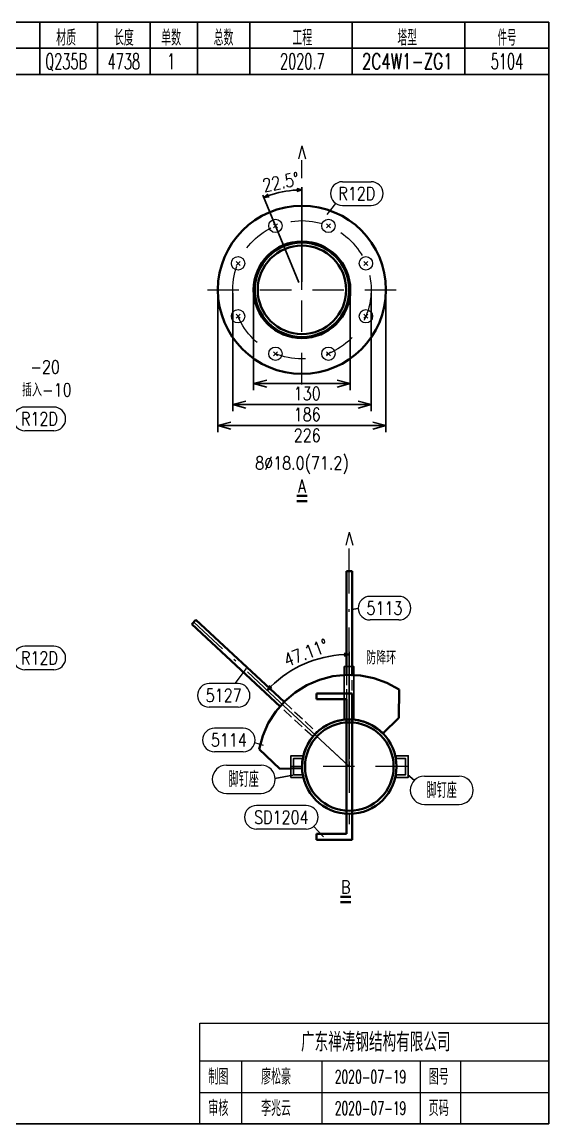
# Model space of a CAD drawing. Extents: x 154981 to 165753, y -86801 to -82885.
# Drawn here: x 157537.7 to 157638.1, y -84766.7 to -84556.7 of the extents above; entities that cross this region are included whole.
import ezdxf
from ezdxf.enums import TextEntityAlignment as Align

# ---------------------------------------------------------------- set-up
doc = ezdxf.new("R2010")
doc.units = 0
doc.header["$MEASUREMENT"] = 0
for name, pattern in [('虚线', [2.75, 2, -0.75]), ('长一点画线', [16.5, 10, -3, 0.5, -3]), ('长虚线', [10, 6, -4])]:
    doc.linetypes.add(name, pattern=pattern)
doc.layers.get('0').update_dxf_attribs({"linetype": 'CONTINUOUS', "lineweight": 25})
doc.layers.get('Defpoints').update_dxf_attribs({"linetype": 'CONTINUOUS'})
doc.layers.add('4', color=7, linetype='CONTINUOUS', lineweight=25)
doc.layers.add('5', color=7, linetype='CONTINUOUS', lineweight=25)
doc.styles.add('DimFont', font='simplex.shx', dxfattribs={"width": 0.8, "bigfont": 'gbhzfs.shx'})
doc.styles.get("Standard").update_dxf_attribs({"font": 'simplex.shx', "width": 0.7, "height": 3, "bigfont": 'gbhzfs.shx'})
doc.dimstyles.new('DHDxfDimStyleOpen30', dxfattribs={"dimtxt": 2.5, "dimasz": 2.5, "dimexe": 1.25, "dimexo": 0.625, "dimtad": 2, "dimtxsty": 'DimFont', "dimblk": 'OPEN30', "dimblk1": 'OPEN30', "dimblk2": 'OPEN30', "dimcen": 2.5, "dimadec": 0, "dimazin": 0, "dimtfac": 1, "dimtmove": 0, "dimatfit": 3, "dimfxl": 0, "dimarcsym": 0})

# ---------------------------------------------------------------- blocks, each defined once
blk = doc.blocks.new('板孔默认')
at = {"layer": '5', "color": 7, "linetype": 'Continuous', "lineweight": 13}
for p, q in [((-0.3, -0.3), (0.3, 0.3)), ((0.3, -0.3), (-0.3, 0.3))]:
    blk.add_line(p, q, dxfattribs=at)
blk.add_circle((0, 0), 1, dxfattribs=at)
blk = doc.blocks.new('_OPEN30')
at = {"color": 0, "linetype": 'ByBlock', "lineweight": -2}
for p, q in [((-1, 0.268), (0, 0)), ((0, 0), (-1, -0.268)), ((0, 0), (-1, 0))]:
    blk.add_line(p, q, dxfattribs=at)
blk = doc.blocks.new('*D955')
at = {"layer": '5', "color": 134, "linetype": 'Continuous', "lineweight": -2}
for p, q in [((157575.03, -84608.32), (157575.03, -84634.82)), ((157607.06, -84608.32), (157607.06, -84634.82)), ((157577.53, -84633.57), (157604.56, -84633.57))]:
    blk.add_line(p, q, dxfattribs=at)
at = {"layer": 'Defpoints', "color": 0, "linetype": 'Continuous'}
for p in [(157575.03, -84607.7), (157607.06, -84607.7), (157607.06, -84633.57)]:
    blk.add_point(p, dxfattribs=at)
at = {"layer": '5', "color": 134, "linetype": 'Continuous', "lineweight": -2, "xscale": 2.5, "yscale": 2.5, "zscale": 2.5, "rotation": 180}
blk.add_blockref('_OPEN30', (157575.03, -84633.57), dxfattribs=at)
at = {"layer": '5', "color": 134, "linetype": 'Continuous', "lineweight": -2, "xscale": 2.5, "yscale": 2.5, "zscale": 2.5}
blk.add_blockref('_OPEN30', (157607.06, -84633.57), dxfattribs=at)
at = {"layer": '5', "color": 134, "linetype": 'Continuous', "lineweight": 18, "insert": (157592.05, -84635.45), "char_height": 2.5, "attachment_point": 5, "line_spacing_factor": 0.6, "style": 'DimFont'}
blk.add_mtext('226', dxfattribs=at)
blk = doc.blocks.new('*D954')
at = {"layer": '5', "color": 134, "linetype": 'Continuous', "lineweight": -2}
for p, q in [((157581.84, -84608.32), (157581.84, -84626.82)), ((157600.26, -84608.32), (157600.26, -84626.82)), ((157584.34, -84625.57), (157597.76, -84625.57))]:
    blk.add_line(p, q, dxfattribs=at)
at = {"layer": 'Defpoints', "color": 0, "linetype": 'Continuous'}
for p in [(157581.84, -84607.7), (157600.26, -84607.7), (157600.26, -84625.57)]:
    blk.add_point(p, dxfattribs=at)
at = {"layer": '5', "color": 134, "linetype": 'Continuous', "lineweight": -2, "xscale": 2.5, "yscale": 2.5, "zscale": 2.5, "rotation": 180}
blk.add_blockref('_OPEN30', (157581.84, -84625.57), dxfattribs=at)
at = {"layer": '5', "color": 134, "linetype": 'Continuous', "lineweight": -2, "xscale": 2.5, "yscale": 2.5, "zscale": 2.5}
blk.add_blockref('_OPEN30', (157600.26, -84625.57), dxfattribs=at)
at = {"layer": '5', "color": 134, "linetype": 'Continuous', "lineweight": 18, "insert": (157592.05, -84627.45), "char_height": 2.5, "attachment_point": 5, "line_spacing_factor": 0.6, "style": 'DimFont'}
blk.add_mtext('130', dxfattribs=at)
blk = doc.blocks.new('*D953')
at = {"layer": '5', "color": 134, "linetype": 'Continuous', "lineweight": -2}
for p, q in [((157577.87, -84608.32), (157577.87, -84630.82)), ((157604.23, -84608.32), (157604.23, -84630.82)), ((157580.37, -84629.57), (157601.73, -84629.57))]:
    blk.add_line(p, q, dxfattribs=at)
at = {"layer": 'Defpoints', "color": 0, "linetype": 'Continuous'}
for p in [(157577.87, -84607.7), (157604.23, -84607.7), (157604.23, -84629.57)]:
    blk.add_point(p, dxfattribs=at)
at = {"layer": '5', "color": 134, "linetype": 'Continuous', "lineweight": -2, "xscale": 2.5, "yscale": 2.5, "zscale": 2.5, "rotation": 180}
blk.add_blockref('_OPEN30', (157577.87, -84629.57), dxfattribs=at)
at = {"layer": '5', "color": 134, "linetype": 'Continuous', "lineweight": -2, "xscale": 2.5, "yscale": 2.5, "zscale": 2.5}
blk.add_blockref('_OPEN30', (157604.23, -84629.57), dxfattribs=at)
at = {"layer": '5', "color": 134, "linetype": 'Continuous', "lineweight": 18, "insert": (157592.05, -84631.45), "char_height": 2.5, "attachment_point": 5, "line_spacing_factor": 0.6, "style": 'DimFont'}
blk.add_mtext('186', dxfattribs=at)
blk = doc.blocks.new('*D952')
at = {"layer": '5', "color": 3, "linetype": 'Continuous', "lineweight": -2}
for p, q in [((157590.48, -84606.31), (157583.57, -84589.65)), ((157591.05, -84606.2), (157591.05, -84588.16))]:
    blk.add_line(p, q, dxfattribs=at)
blk.add_arc((157591.05, -84607.7), 19.04, 93.0094, 109.4906, dxfattribs=at)
at = {"layer": 'Defpoints', "color": 0, "linetype": 'Continuous'}
for p in [(157586.12, -84589.31), (157590.67, -84606.78), (157591.05, -84606.7), (157591.05, -84607.7)]:
    blk.add_point(p, dxfattribs=at)
at = {"layer": '5', "color": 3, "linetype": 'Continuous', "lineweight": -2}
for p, rotation in [((157583.76, -84590.11), 200.9953045488773), ((157591.05, -84588.66), 1.50469544996547)]:
    blk.add_blockref('_OPEN30', p, dxfattribs=dict(at, rotation=rotation))
at = {"layer": '5', "color": 6, "linetype": 'Continuous', "lineweight": 18, "insert": (157587.04, -84587.17), "char_height": 2.5, "attachment_point": 5, "rotation": 11.0623, "style": 'DimFont'}
blk.add_mtext('22.5%%d', dxfattribs=at)
blk = doc.blocks.new('*D951')
at = {"layer": '5', "color": 3, "linetype": 'Continuous', "lineweight": -2}
for p, q in [((157600.07, -84697.06), (157600.07, -84676.71)), ((157598.97, -84697.54), (157584.06, -84683.69))]:
    blk.add_line(p, q, dxfattribs=at)
blk.add_arc((157600.07, -84698.56), 21.36, 92.6828, 134.4278, dxfattribs=at)
at = {"layer": 'Defpoints', "color": 0, "linetype": 'Continuous'}
for p in [(157588.94, -84680.33), (157599.34, -84697.88), (157600.07, -84697.56), (157600.07, -84698.56)]:
    blk.add_point(p, dxfattribs=at)
at = {"layer": '5', "color": 3, "linetype": 'Continuous', "lineweight": -2}
for p, rotation in [((157600.07, -84677.21), 1.341400864735422), ((157584.43, -84684.03), 225.7692290183483)]:
    blk.add_blockref('_OPEN30', p, dxfattribs=dict(at, rotation=rotation))
at = {"layer": '5', "color": 6, "linetype": 'Continuous', "lineweight": 18, "insert": (157591.82, -84676.85), "char_height": 2.5, "attachment_point": 5, "rotation": 20.8213, "style": 'DimFont'}
blk.add_mtext('47.11%%d', dxfattribs=at)
blk = doc.blocks.new('CTDHK')
at = {"color": 0, "linetype": 'Continuous'}
for p, q in [((0, 210), (297, 210)), ((297, 210), (297, 0)), ((297, 0), (0, 0))]:
    blk.add_line(p, q, dxfattribs=at)

msp = doc.modelspace()

# ---------------------------------------------------------------- linework, layer by layer
at = {"color": 3, "linetype": 'Continuous'}
for p, q in [((157600.49695, -84668.6443), (157601.77512, -84668.46181)), ((157585.90928, -84700.80285), (157589.32155, -84700.19208)), ((157611.13816, -84700.05427), (157612.47916, -84701.20763))]:
    msp.add_line(p, q, dxfattribs=at)
msp.add_lwpolyline([(157599.10557, -84679.50584), (157600.94464, -84679.50584), (157600.94464, -84689.53813), (157599.10557, -84689.53813)], close=True, dxfattribs=at)
for points in [[(157591.26825, -84697.02131), (157589.43279, -84697.02131), (157589.43279, -84700.11625), (157591.2576, -84700.11625), (157591.2576, -84700.62131), (157588.94474, -84700.62131), (157588.94474, -84696.4982), (157591.25092, -84696.4982), (157591.26825, -84697.02131)], [(157608.97424, -84697.02131), (157610.80971, -84697.02131), (157610.80971, -84700.11625), (157608.9849, -84700.11625), (157608.9849, -84700.62131), (157611.29776, -84700.62131), (157611.29776, -84696.4982), (157608.99158, -84696.4982), (157608.97424, -84697.02131)]]:
    msp.add_lwpolyline(points, dxfattribs=at)
at = {"layer": '4', "color": 1, "linetype": 'Continuous', "lineweight": 25}
for p, q in [((157541.11666, -84566.66733), (157541.11666, -84556.66733)), ((157552.11666, -84566.66733), (157552.11666, -84556.66733)), ((157562.11666, -84566.66733), (157562.11666, -84556.66733)), ((157571.11666, -84566.66733), (157571.11666, -84556.66733)), ((157581.11666, -84566.66733), (157581.11666, -84556.66733)), ((157600.61666, -84566.66733), (157600.61666, -84556.66733)), ((157622.11666, -84566.66733), (157622.11666, -84556.66733)), ((157491.11666, -84561.66733), (157638.11666, -84561.66733)), ((157491.11666, -84566.66733), (157638.11666, -84566.66733))]:
    msp.add_line(p, q, dxfattribs=at)
at = {"layer": '4', "color": 1, "linetype": 'Continuous', "lineweight": 18}
for p, q in [((157571.61666, -84766.66733), (157571.61666, -84747.46733)), ((157571.61666, -84747.46733), (157638.11666, -84747.46733)), ((157571.61666, -84754.66733), (157638.11666, -84754.66733)), ((157579.61666, -84766.66733), (157579.61666, -84754.66733)), ((157594.91666, -84766.66733), (157594.91666, -84754.66733)), ((157613.61666, -84766.66733), (157613.61666, -84754.66733)), ((157621.31666, -84766.66733), (157621.31666, -84754.66733)), ((157571.61666, -84760.66733), (157638.11666, -84760.66733))]:
    msp.add_line(p, q, dxfattribs=at)
msp.add_lwpolyline([(157341.11666, -84556.66733), (157341.11666, -84766.66733), (157638.11666, -84766.66733), (157638.11666, -84556.66733)], close=True, dxfattribs=at)
at = {"layer": '5', "color": 7, "linetype": '长一点画线', "lineweight": 18}
for p, q in [((157591.04914, -84580.23979), (157590.37927, -84582.73979)), ((157591.04914, -84580.23979), (157590.37927, -84582.73979)), ((157591.04914, -84580.23979), (157591.71901, -84582.73979)), ((157591.04914, -84580.23979), (157591.71901, -84582.73979)), ((157591.04914, -84586.44964), (157591.04914, -84583.00113)), ((157591.04914, -84607.69964), (157591.04914, -84588.94964)), ((157600.07387, -84653.89366), (157599.404, -84656.39366)), ((157600.07387, -84653.89366), (157599.404, -84656.39366)), ((157600.07387, -84653.89366), (157600.74375, -84656.39366)), ((157600.07387, -84653.89366), (157600.74375, -84656.39366)), ((157600.07387, -84698.5642), (157600.07387, -84656.99674))]:
    msp.add_line(p, q, dxfattribs=at)
at = {"layer": '5', "color": 3, "linetype": 'Continuous', "lineweight": 18}
for p, q in [((157598.7473, -84587.10531), (157604.2473, -84587.10531)), ((157595.87443, -84593.36051), (157597.53581, -84591.25544)), ((157598.7473, -84591.60531), (157604.2473, -84591.60531)), ((157543.7701, -84630.0456), (157538.2701, -84630.0456)), ((157543.7701, -84634.5456), (157538.2701, -84634.5456)), ((157609.51956, -84666.1192), (157604.01956, -84666.1192)), ((157609.51956, -84670.6192), (157604.01956, -84670.6192)), ((157543.7701, -84675.62199), (157538.2701, -84675.62199)), ((157543.7701, -84680.12199), (157538.2701, -84680.12199)), ((157580.45175, -84679.8516), (157578.25623, -84682.74489)), ((157578.88586, -84682.74489), (157573.38586, -84682.74489)), ((157578.88586, -84687.24489), (157573.38586, -84687.24489)), ((157579.87625, -84691.25003), (157574.37625, -84691.25003)), ((157583.709, -84694.54982), (157582.06129, -84694.00526)), ((157579.87625, -84695.75003), (157574.37625, -84695.75003)), ((157591.8701, -84705.96399), (157582.3701, -84705.96399)), ((157591.8701, -84710.46399), (157582.3701, -84710.46399)), ((157595.13955, -84711.91999), (157593.26107, -84709.94569))]:
    msp.add_line(p, q, dxfattribs=at)
at = {"layer": '5', "color": 240, "linetype": '长虚线', "lineweight": 18}
for p, q in [((157591.04914, -84625.71538), (157591.04914, -84589.68389)), ((157573.03339, -84607.69964), (157609.06489, -84607.69964)), ((157600.07387, -84687.5642), (157600.07387, -84709.5642)), ((157611.07387, -84698.5642), (157589.07387, -84698.5642))]:
    msp.add_line(p, q, dxfattribs=at)
at = {"layer": '5', "color": 3, "linetype": 'Continuous', "lineweight": 35}
for p, q in [((157590.04914, -84646.94964), (157592.04914, -84646.94964)), ((157590.04914, -84647.94964), (157592.04914, -84647.94964)), ((157598.38472, -84723.40278), (157600.38472, -84723.40278)), ((157598.38472, -84724.40278), (157600.38472, -84724.40278))]:
    msp.add_line(p, q, dxfattribs=at)
at = {"layer": '5', "color": 7, "linetype": 'Continuous', "lineweight": 35}
for p, q in [((157600.6408, -84661.33561), (157599.50694, -84661.33561)), ((157599.50694, -84661.33561), (157599.50694, -84681.07372)), ((157600.6408, -84681.11837), (157600.6408, -84661.33561)), ((157570.04998, -84671.44845), (157570.82167, -84670.6177)), ((157586.90601, -84687.1062), (157570.04998, -84671.44845)), ((157570.82167, -84670.6177), (157587.64498, -84686.24507)), ((157592.00624, -84683.03033), (157594.42081, -84681.99825)), ((157594.42081, -84681.99825), (157596.96259, -84681.33899)), ((157596.96259, -84681.33899), (157599.5744, -84681.06739)), ((157599.5744, -84681.06739), (157602.19745, -84681.18956)), ((157602.19745, -84681.18956), (157604.7727, -84681.70274)), ((157604.7727, -84681.70274), (157607.24221, -84682.5954)), ((157587.77206, -84686.11217), (157589.77324, -84684.412)), ((157589.77324, -84684.412), (157592.00624, -84683.03033)), ((157607.24221, -84682.5954), (157609.55039, -84683.84743)), ((157609.55039, -84683.84743), (157609.5115, -84689.2612)), ((157586.04773, -84688.09257), (157587.77206, -84686.11217)), ((157600.6408, -84684.60357), (157593.83765, -84684.60357)), ((157593.83765, -84684.60357), (157593.83765, -84685.73743)), ((157593.83765, -84685.73743), (157599.50694, -84685.73743)), ((157599.50694, -84685.73743), (157599.50694, -84711.39097)), ((157600.6408, -84712.52483), (157600.6408, -84684.60357)), ((157584.63906, -84690.30863), (157586.04773, -84688.09257)), ((157583.57776, -84692.71049), (157584.63906, -84690.30863)), ((157596.53652, -84690.2885), (157595.34287, -84690.90799)), ((157597.80915, -84689.8538), (157596.53652, -84690.2885)), ((157599.13235, -84689.61358), (157597.80915, -84689.8538)), ((157600.47657, -84689.57321), (157599.13235, -84689.61358)), ((157601.8118, -84689.73359), (157600.47657, -84689.57321)), ((157603.10823, -84690.09114), (157601.8118, -84689.73359)), ((157604.3369, -84690.63788), (157603.10823, -84690.09114)), ((157605.47039, -84691.36159), (157604.3369, -84690.63788)), ((157609.5115, -84689.2612), (157606.48339, -84692.24612)), ((157582.8877, -84695.24409), (157583.57776, -84692.71049)), ((157593.29677, -84692.64214), (157592.48999, -84693.71809)), ((157594.25486, -84691.69841), (157593.29677, -84692.64214)), ((157595.34287, -84690.90799), (157594.25486, -84691.69841)), ((157606.48339, -84692.24612), (157605.47039, -84691.36159)), ((157591.85255, -84694.90225), (157591.39868, -84696.16817)), ((157592.48999, -84693.71809), (157591.85255, -84694.90225)), ((157586.82773, -84698.95712), (157582.8877, -84695.24409)), ((157591.39868, -84696.16817), (157591.1385, -84697.48759)), ((157591.07783, -84698.83105), (157586.82773, -84698.95712)), ((157591.1385, -84697.48759), (157591.07783, -84698.83105)), ((157599.50694, -84711.39097), (157593.83765, -84711.39097)), ((157593.83765, -84711.39097), (157593.83765, -84712.52483)), ((157593.83765, -84712.52483), (157600.6408, -84712.52483))]:
    msp.add_line(p, q, dxfattribs=at)
at = {"layer": '5', "color": 240, "linetype": '长一点画线', "lineweight": 18}
for q in [(157600.07387, -84661.33561), (157570.43583, -84671.03307)]:
    msp.add_line((157600.07387, -84698.5642), q, dxfattribs=at)
at = {"layer": '5', "color": 7, "linetype": '虚线', "lineweight": 18}
for p, q in [((157599.50694, -84681.07372), (157599.50694, -84689.5642)), ((157600.6408, -84689.5642), (157600.6408, -84681.11837)), ((157587.64498, -84686.24507), (157593.86569, -84692.02357)), ((157593.09401, -84692.85431), (157586.90601, -84687.1062)), ((157599.50694, -84689.5642), (157600.6408, -84689.5642)), ((157593.91284, -84691.97914), (157593.1352, -84692.80432))]:
    msp.add_line(p, q, dxfattribs=at)
at = {"layer": '5', "color": 1, "linetype": 'Continuous', "lineweight": 18}
for p, q in [((157576.65803, -84698.2751), (157583.25803, -84698.2751)), ((157614.38737, -84700.37064), (157620.98737, -84700.37064)), ((157576.65803, -84703.6751), (157583.25803, -84703.6751)), ((157614.38737, -84705.77064), (157620.98737, -84705.77064))]:
    msp.add_line(p, q, dxfattribs=at)
at = {"layer": '5', "color": 7, "linetype": 'Continuous', "lineweight": 35}
for centre, radius in [((157591.04914, -84607.69964), 16.01575), ((157591.04914, -84607.69964), 9.2126), ((157591.04914, -84607.69964), 9), ((157591.04914, -84607.69964), 9), ((157591.04914, -84607.69964), 8.43307), ((157591.04914, -84607.69964), 8.43307), ((157600.07387, -84698.5642), 9), ((157600.07387, -84698.5642), 9), ((157600.07387, -84698.5642), 8.43307), ((157600.07387, -84698.5642), 8.43307)]:
    msp.add_circle(centre, radius, dxfattribs=at)
at = {"layer": '5', "color": 240, "linetype": '长虚线', "lineweight": 18}
msp.add_circle((157591.04914, -84607.69964), 13.1811, dxfattribs=at)
at = {"layer": '5', "color": 3, "linetype": 'Continuous', "lineweight": 18}
for centre, start, end in [((157598.7473, -84589.35531), 90, 270), ((157604.2473, -84589.35531), 270, 90), ((157538.2701, -84632.2956), 90, 270), ((157543.7701, -84632.2956), 270, 90), ((157604.01956, -84668.3692), 90, 270), ((157609.51956, -84668.3692), 270, 90), ((157538.2701, -84677.87199), 90, 270), ((157543.7701, -84677.87199), 270, 90), ((157573.38586, -84684.99489), 90, 270), ((157578.88586, -84684.99489), 270, 90), ((157574.37625, -84693.50003), 90, 270), ((157579.87625, -84693.50003), 270, 90), ((157582.3701, -84708.21399), 90, 270), ((157591.8701, -84708.21399), 270, 90)]:
    msp.add_arc(centre, 2.25, start, end, dxfattribs=at)
at = {"layer": '5', "color": 1, "linetype": 'Continuous', "lineweight": 18}
for centre, start, end in [((157576.65803, -84700.9751), 90, 270), ((157583.25803, -84700.9751), 270, 90), ((157614.38737, -84703.07064), 90, 270), ((157620.98737, -84703.07064), 270, 90)]:
    msp.add_arc(centre, 2.7, start, end, dxfattribs=at)

# ---------------------------------------------------------------- block references
at = {"color": 2, "linetype": 'Continuous'}
msp.add_blockref('CTDHK', (157341.11666, -84766.66733), dxfattribs=at)
at = {"layer": '5', "color": 7, "linetype": 'Continuous', "lineweight": 35, "xscale": 1.276000000012573, "yscale": 1.275999999998021, "zscale": 1.276}
for p in [(157586.00495, -84595.52189), (157596.09333, -84595.52189), (157578.87139, -84602.65545), (157603.22689, -84602.65545), (157578.87139, -84612.74383), (157603.22689, -84612.74383), (157586.00495, -84619.87739), (157596.09333, -84619.87739)]:
    msp.add_blockref('板孔默认', p, dxfattribs=at)

# ---------------------------------------------------------------- texts
at = {"layer": '4', "color": 1, "linetype": 'Continuous', "lineweight": 25}
for s, width, p in [('材质', 0.7, (157546.11666, -84559.66733)), ('长度', 0.7, (157557.11666, -84559.66733)), ('单数', 0.7, (157566.11666, -84559.66733)), ('总数', 0.7, (157576.11666, -84559.66733)), ('工程', 0.7, (157591.11666, -84559.66733)), ('塔型', 0.7, (157611.11666, -84559.66733)), ('件号', 0.6, (157630.11666, -84559.66733)), ('Q235B', 0.6, (157546.11666, -84564.16733)), ('4738', 0.6, (157557.11666, -84564.16733)), ('1', 0.6, (157566.11666, -84564.16733)), ('2020.7', 0.6, (157591.11666, -84564.16733)), ('2C4W1-ZG1', 0.7, (157611.11666, -84564.16733)), ('5104', 0.6, (157630.11666, -84564.16733))]:
    msp.add_text(s, height=3, dxfattribs=dict(at, width=width)).set_placement(p, align=Align.MIDDLE_CENTER)
at = {"layer": '4', "color": 1, "linetype": 'Continuous', "lineweight": 13}
msp.add_text('广东禅涛钢结构有限公司', height=3.6, dxfattribs=at).set_placement((157605.11666, -84751.06733), align=Align.MIDDLE_CENTER)
for s, height, width, p in [('制图', 3, 0.8, (157575.11666, -84757.66733)), ('廖松豪', 3, 0.7, (157586.11666, -84757.66733)), ('2020-07-19', 2.5, 0.6, (157604.11666, -84757.66733)), ('图号', 3, 0.8, (157617.11666, -84757.66733)), ('审核', 3, 0.8, (157575.11666, -84763.66733)), ('李兆云', 3, 0.7, (157586.11666, -84763.66733)), ('页码', 3, 0.8, (157617.11666, -84763.66733)), ('2020-07-19', 2.5, 0.6, (157604.11666, -84763.66733))]:
    msp.add_text(s, height=height, dxfattribs=dict(at, width=width)).set_placement(p, align=Align.MIDDLE_CENTER)
at = {"layer": '5', "color": 6, "linetype": 'Continuous', "lineweight": 18, "width": 0.8}
for s, p in [('R12D', (157601.4973, -84589.35531)), ('R12D', (157541.0201, -84632.2956)), ('5113', (157606.76956, -84668.3692)), ('R12D', (157541.0201, -84677.87199)), ('5127', (157576.13586, -84684.99489)), ('5114', (157577.12625, -84693.50003)), ('SD1204', (157587.1201, -84708.21399))]:
    msp.add_text(s, height=2.5, dxfattribs=at).set_placement(p, align=Align.MIDDLE_CENTER)
at = {"layer": '5', "color": 7, "linetype": 'Continuous', "lineweight": 18, "width": 0.8}
for s, p in [('-20', (157542.10588, -84622.40071)), ('插入-10', (157542.43897, -84626.7763)), ('8%%c18.0(71.2)', (157591.04914, -84640.69964))]:
    msp.add_text(s, height=2.5, dxfattribs=at).set_placement(p, align=Align.MIDDLE_CENTER)
at = {"layer": '5', "color": 6, "linetype": 'Continuous', "lineweight": 18, "width": 0.8}
for s, p in [('A', (157591.04914, -84643.82464)), ('B', (157599.38472, -84720.27778))]:
    msp.add_text(s, height=2.5, dxfattribs=at).set_placement(p, align=Align.TOP_CENTER)
at = {"layer": '5', "color": 2, "linetype": 'Continuous', "lineweight": 18, "width": 0.8}
msp.add_text('防降环', height=2.5, dxfattribs=at).set_placement((157606.13711, -84677.67572), align=Align.MIDDLE)
at = {"layer": '5', "color": 1, "linetype": 'Continuous', "lineweight": 18, "width": 0.8}
for p in [(157579.95803, -84700.9751), (157617.68737, -84703.07064)]:
    msp.add_text('脚钉座', height=3, dxfattribs=at).set_placement(p, align=Align.MIDDLE_CENTER)

# ---------------------------------------------------------------- dimensions: what is measured, and where the dimension line sits
at = {"layer": '5', "color": 3, "linetype": 'Continuous', "lineweight": 18}
for base, center, p1, p2, text, picture, middle in [((157586.12092, -84589.30726), (157591.04914, -84607.69964), (157591.04914, -84606.69964), (157590.66645, -84606.77576), '22.5%%d', '*D952', (157587.39557, -84589.01226)), ((157588.94356, -84680.33489), (157600.07387, -84698.5642), (157600.07387, -84697.5642), (157599.3412, -84697.88362), '47.11%%d', '*D951', (157592.48185, -84678.60041))]:
    dim = msp.add_angular_dim_3p(base=base, center=center, p1=p1, p2=p2, text=text, dimstyle='DHDxfDimStyleOpen30', override={"dimasz": 1, "dimexe": 0.5, "dimexo": 0.5, "dimclrd": 3, "dimclre": 3, "dimclrt": 6}, dxfattribs=at)
    dim.commit()
    dim.dimension.update_dxf_attribs({"geometry": picture, "text_midpoint": middle, "dimtype": 165})
at = {"layer": '5', "color": 134, "linetype": 'Continuous', "lineweight": 18}
for base, p1, p2, text, picture, middle in [((157607.06489, -84633.57464), (157575.03339, -84607.69964), (157607.06489, -84607.69964), '226', '*D955', (157592.04914, -84633.57464)), ((157604.23024, -84629.57464), (157577.86804, -84607.69964), (157604.23024, -84607.69964), '186', '*D953', (157592.04914, -84629.57464)), ((157600.26174, -84625.57464), (157581.83654, -84607.69964), (157600.26174, -84607.69964), '130', '*D954', (157592.04914, -84625.57464))]:
    dim = msp.add_linear_dim(base=base, p1=p1, p2=p2, angle=0, text=text, dimstyle='DHDxfDimStyleOpen30', override={"dimtxt": 2.5, "dimclrd": 134, "dimclre": 134, "dimclrt": 134}, dxfattribs=at)
    dim.commit()
    dim.dimension.update_dxf_attribs({"geometry": picture, "text_midpoint": middle, "dimtype": 161})

doc.saveas('drawing.dxf')
